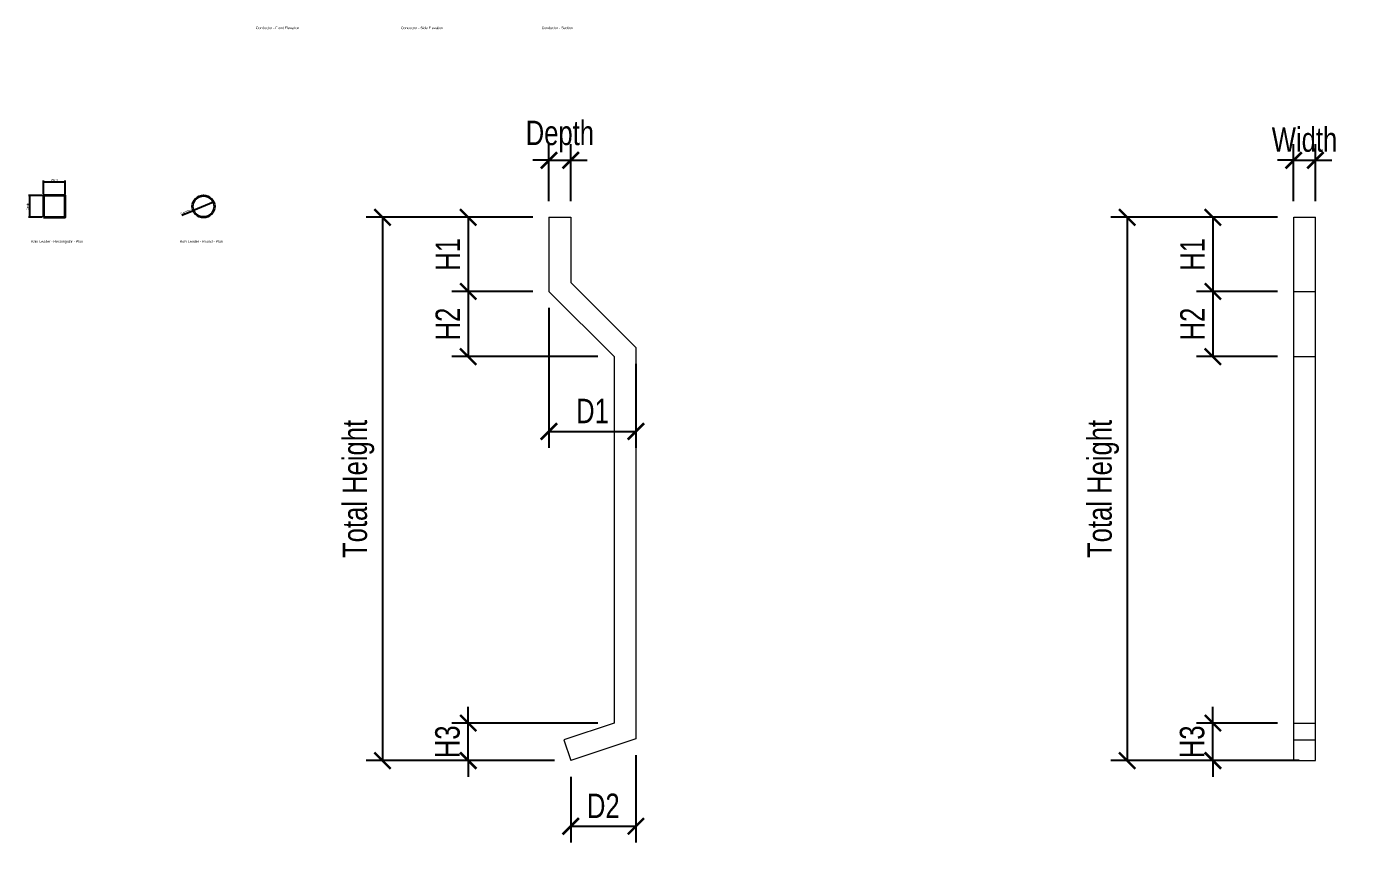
# Model space of a CAD drawing. Header units: inches. Extents: x 1550 to 1938, y 1113 to 1725.
# Drawn here: x 1666.7 to 1910.4, y 1257 to 1407.2 of the extents above; entities that cross this region are included whole.
import ezdxf
from ezdxf.enums import TextEntityAlignment as Align

# ---------------------------------------------------------------- set-up
doc = ezdxf.new("R2010")
doc.units = ezdxf.units.IN
doc.header["$LTSCALE"] = 4
doc.header["$MEASUREMENT"] = 0
doc.header["$PDMODE"] = 99
doc.header["$PDSIZE"] = 0.0625
doc.layers.get('Defpoints').update_dxf_attribs({"color": 121})
for name, color, linetype, lineweight in [('A-Anno-Dims', 211, 'Continuous', 25), ('G-Anno-Ttlb', 213, 'Continuous', 50), ('Thin', 150, 'Continuous', 18), ('Wide', 212, 'Continuous', 35)]:
    doc.layers.add(name, color=color, linetype=linetype, lineweight=lineweight)
doc.layers.add('G-Anno-Nplt', color=140, linetype='Continuous', lineweight=18, plot=False)
doc.styles.add('Arch-Dim', font='arial.ttf', dxfattribs={"width": 0.75})
doc.styles.add('RomanS', font='romans.shx')
doc.dimstyles.new('Aec-Arch-I-3', dxfattribs={"dimscale": 4, "dimtxt": 0.09375, "dimasz": 0.0625, "dimexe": 0.0625, "dimexo": 0.0625, "dimgap": 0.03125, "dimtad": 1, "dimdec": 4, "dimzin": 3, "dimdsep": 46, "dimlunit": 4, "dimtxsty": 'Arch-Dim', "dimblk": 'ARCHTICK', "dimcen": 0.09375, "dimclrd": 8, "dimclre": 8, "dimazin": 2, "dimtfac": 0.75, "dimtdec": 4, "dimtix": 1, "dimtmove": 1, "dimatfit": 2, "dimldrblk": 'OPEN90', "dimfxl": 1, "dimtolj": 1, "dimtzin": 0, "dimarcsym": 0})
doc.dimstyles.new('Aec-Arch-I-48', dxfattribs={"dimscale": 48, "dimtxt": 0.09375, "dimasz": 0.0625, "dimexe": 0.0625, "dimexo": 0.0625, "dimgap": 0.03125, "dimtad": 1, "dimdec": 4, "dimzin": 3, "dimdsep": 46, "dimlunit": 4, "dimtxsty": 'Arch-Dim', "dimblk": 'ARCHTICK', "dimcen": 0.09375, "dimazin": 2, "dimtfac": 0.75, "dimtdec": 4, "dimtix": 1, "dimtmove": 2, "dimatfit": 2, "dimfxl": 1, "dimtolj": 1, "dimtzin": 0, "dimarcsym": 0})

# ---------------------------------------------------------------- blocks, each defined once
blk = doc.blocks.new('Anno_Title_T2')
at = {"color": 0, "linetype": 'ByBlock', "lineweight": -2, "style": 'RomanS'}
blk.add_attdef('TITLE', (0, 0.5), '', height=1.25, dxfattribs=at)
blk.add_attdef('SCALE', text='', height=0.75, dxfattribs=at).set_placement((0, -0.5), align=Align.TOP_LEFT)
blk = doc.blocks.new('_ArchTick')
at = {"color": 0, "linetype": 'ByBlock', "const_width": 0.15}
blk.add_lwpolyline([(-0.5, -0.5), (0.5, 0.5)], dxfattribs=at)
blk = doc.blocks.new('*D330')
at = {"layer": 'A-Anno-Dims', "color": 8, "lineweight": -2, "transparency": 16777216}
for p, q in [((1669.8, 1376.35), (1669.8, 1378.9)), ((1669.8, 1378.65), (1673.8, 1378.65)), ((1673.8, 1376.35), (1673.8, 1378.9))]:
    blk.add_line(p, q, dxfattribs=at)
at = {"layer": 'Defpoints', "color": 0, "transparency": 16777216}
for p in [(1673.8, 1378.65), (1669.8, 1376.1), (1673.8, 1376.1)]:
    blk.add_point(p, dxfattribs=at)
at = {"layer": 'A-Anno-Dims', "color": 8, "lineweight": -2, "transparency": 16777216, "xscale": 0.25, "yscale": 0.25, "zscale": 0.25, "rotation": 180}
blk.add_blockref('_ArchTick', (1669.8, 1378.65), dxfattribs=at)
at = {"layer": 'A-Anno-Dims', "color": 8, "lineweight": -2, "transparency": 16777216, "xscale": 0.25, "yscale": 0.25, "zscale": 0.25}
blk.add_blockref('_ArchTick', (1673.8, 1378.65), dxfattribs=at)
at = {"layer": 'A-Anno-Dims', "color": 0, "transparency": 16777216, "insert": (1671.8, 1378.97), "char_height": 0.375, "attachment_point": 5, "style": 'Arch-Dim'}
blk.add_mtext('\\A1;Width', dxfattribs=at)
blk = doc.blocks.new('_Open90')
at = {"color": 0, "linetype": 'ByBlock', "lineweight": -2}
for p, q in [((0, 0), (-1, 0)), ((-0.5, 0.5), (0, 0)), ((0, 0), (-0.5, -0.5))]:
    blk.add_line(p, q, dxfattribs=at)
blk = doc.blocks.new('*D331')
at = {"layer": 'A-Anno-Dims', "color": 8, "lineweight": -2, "transparency": 16777216}
for p, q in [((1669.55, 1376.1), (1667.03, 1376.1)), ((1667.28, 1372.1), (1667.28, 1376.1)), ((1669.55, 1372.1), (1667.03, 1372.1))]:
    blk.add_line(p, q, dxfattribs=at)
at = {"layer": 'Defpoints', "color": 0, "transparency": 16777216}
for p in [(1667.28, 1376.1), (1669.8, 1376.1), (1669.8, 1372.1)]:
    blk.add_point(p, dxfattribs=at)
at = {"layer": 'A-Anno-Dims', "color": 8, "lineweight": -2, "transparency": 16777216, "xscale": 0.25, "yscale": 0.25, "zscale": 0.25}
for p, rotation in [((1667.28, 1376.1), 90), ((1667.28, 1372.1), 270)]:
    blk.add_blockref('_ArchTick', p, dxfattribs=dict(at, rotation=rotation))
at = {"layer": 'A-Anno-Dims', "color": 0, "transparency": 16777216, "insert": (1666.92, 1374.1), "char_height": 0.375, "attachment_point": 5, "rotation": 90, "style": 'Arch-Dim'}
blk.add_mtext('\\A1;Depth', dxfattribs=at)
blk = doc.blocks.new('*D332')
at = {"layer": 'A-Anno-Dims', "color": 8, "lineweight": -2, "transparency": 16777216}
for p in [(1701.09, 1374.86), (1695.24, 1372.48)]:
    blk.add_line(p, (1697.39, 1373.35), dxfattribs=at)
at = {"layer": 'Defpoints', "color": 0, "transparency": 16777216}
for p in [(1701.09, 1374.86), (1697.39, 1373.35)]:
    blk.add_point(p, dxfattribs=at)
at = {"layer": 'A-Anno-Dims', "color": 8, "lineweight": -2, "transparency": 16777216, "xscale": 0.25, "yscale": 0.25, "zscale": 0.25}
for p, rotation in [((1701.09, 1374.86), 202.1378588503888), ((1697.39, 1373.35), 22.13785885038882)]:
    blk.add_blockref('_ArchTick', p, dxfattribs=dict(at, rotation=rotation))
at = {"layer": 'A-Anno-Dims', "color": 0, "transparency": 16777216, "insert": (1695.96, 1373.11), "char_height": 0.375, "attachment_point": 5, "rotation": 22.1379, "style": 'Arch-Dim'}
blk.add_mtext('\\A1;Diameter', dxfattribs=at)
blk = doc.blocks.new('*D333')
at = {"layer": 'A-Anno-Dims', "color": 0, "lineweight": -2, "transparency": 16777216}
for p, q in [((1759.83, 1372.1), (1729.18, 1372.1)), ((1732.18, 1372.1), (1732.18, 1272.1)), ((1763.83, 1272.1), (1729.18, 1272.1))]:
    blk.add_line(p, q, dxfattribs=at)
at = {"layer": 'Defpoints', "color": 0, "transparency": 16777216}
for p in [(1762.83, 1372.1), (1732.18, 1272.1), (1766.83, 1272.1)]:
    blk.add_point(p, dxfattribs=at)
at = {"layer": 'A-Anno-Dims', "color": 0, "lineweight": -2, "transparency": 16777216, "xscale": 3, "yscale": 3, "zscale": 3}
for p, rotation in [((1732.18, 1372.1), 90), ((1732.18, 1272.1), 270)]:
    blk.add_blockref('_ArchTick', p, dxfattribs=dict(at, rotation=rotation))
at = {"layer": 'A-Anno-Dims', "color": 0, "transparency": 16777216, "insert": (1727.76, 1322.1), "char_height": 4.5, "attachment_point": 5, "rotation": 90, "style": 'Arch-Dim'}
blk.add_mtext('\\A1;Total Height', dxfattribs=at)
blk = doc.blocks.new('*D334')
at = {"layer": 'A-Anno-Dims', "color": 0, "lineweight": -2, "transparency": 16777216}
for p, q in [((1762.83, 1375.1), (1762.83, 1385.59)), ((1766.83, 1375.1), (1766.83, 1385.59)), ((1762.83, 1382.59), (1759.83, 1382.59)), ((1762.83, 1382.59), (1766.83, 1382.59)), ((1766.83, 1382.59), (1769.83, 1382.59))]:
    blk.add_line(p, q, dxfattribs=at)
at = {"layer": 'Defpoints', "color": 0, "transparency": 16777216}
for p in [(1766.83, 1382.59), (1762.83, 1372.1), (1766.83, 1372.1)]:
    blk.add_point(p, dxfattribs=at)
at = {"layer": 'A-Anno-Dims', "color": 0, "lineweight": -2, "transparency": 16777216, "xscale": 3, "yscale": 3, "zscale": 3}
blk.add_blockref('_ArchTick', (1762.83, 1382.59), dxfattribs=at)
at = {"layer": 'A-Anno-Dims', "color": 0, "lineweight": -2, "transparency": 16777216, "xscale": 3, "yscale": 3, "zscale": 3, "rotation": 180}
blk.add_blockref('_ArchTick', (1766.83, 1382.59), dxfattribs=at)
at = {"layer": 'A-Anno-Dims', "color": 0, "transparency": 16777216, "insert": (1764.83, 1386.96), "char_height": 4.5, "attachment_point": 5, "style": 'Arch-Dim'}
blk.add_mtext('\\A1;Depth', dxfattribs=at)
blk = doc.blocks.new('*D335')
at = {"layer": 'A-Anno-Dims', "color": 0, "lineweight": -2, "transparency": 16777216}
for p, q in [((1762.83, 1355.45), (1762.83, 1329.69)), ((1778.83, 1345.1), (1778.83, 1329.69)), ((1762.83, 1332.69), (1778.83, 1332.69))]:
    blk.add_line(p, q, dxfattribs=at)
at = {"layer": 'Defpoints', "color": 0, "transparency": 16777216}
for p in [(1762.83, 1358.45), (1778.83, 1348.1), (1778.83, 1332.69)]:
    blk.add_point(p, dxfattribs=at)
at = {"layer": 'A-Anno-Dims', "color": 0, "lineweight": -2, "transparency": 16777216, "xscale": 3, "yscale": 3, "zscale": 3, "rotation": 180}
blk.add_blockref('_ArchTick', (1762.83, 1332.69), dxfattribs=at)
at = {"layer": 'A-Anno-Dims', "color": 0, "lineweight": -2, "transparency": 16777216, "xscale": 3, "yscale": 3, "zscale": 3}
blk.add_blockref('_ArchTick', (1778.83, 1332.69), dxfattribs=at)
at = {"layer": 'A-Anno-Dims', "color": 0, "transparency": 16777216, "insert": (1770.83, 1336.45), "char_height": 4.5, "attachment_point": 5, "style": 'Arch-Dim'}
blk.add_mtext('\\A1;D1', dxfattribs=at)
blk = doc.blocks.new('*D336')
at = {"layer": 'A-Anno-Dims', "color": 0, "lineweight": -2, "transparency": 16777216}
for p, q in [((1759.83, 1372.1), (1744.96, 1372.1)), ((1747.96, 1372.1), (1747.96, 1358.45)), ((1759.83, 1358.45), (1744.96, 1358.45))]:
    blk.add_line(p, q, dxfattribs=at)
at = {"layer": 'Defpoints', "color": 0, "transparency": 16777216}
for p in [(1762.83, 1372.1), (1747.96, 1358.45), (1762.83, 1358.45)]:
    blk.add_point(p, dxfattribs=at)
at = {"layer": 'A-Anno-Dims', "color": 0, "lineweight": -2, "transparency": 16777216, "xscale": 3, "yscale": 3, "zscale": 3}
for p, rotation in [((1747.96, 1372.1), 90), ((1747.96, 1358.45), 270)]:
    blk.add_blockref('_ArchTick', p, dxfattribs=dict(at, rotation=rotation))
at = {"layer": 'A-Anno-Dims', "color": 0, "transparency": 16777216, "insert": (1744.2, 1365.28), "char_height": 4.5, "attachment_point": 5, "rotation": 90, "style": 'Arch-Dim'}
blk.add_mtext('\\A1;H1', dxfattribs=at)
blk = doc.blocks.new('*D337')
at = {"layer": 'A-Anno-Dims', "color": 0, "lineweight": -2, "transparency": 16777216}
for p, q in [((1759.83, 1358.45), (1744.96, 1358.45)), ((1747.96, 1358.45), (1747.96, 1346.45)), ((1771.83, 1346.45), (1744.96, 1346.45))]:
    blk.add_line(p, q, dxfattribs=at)
at = {"layer": 'Defpoints', "color": 0, "transparency": 16777216}
for p in [(1762.83, 1358.45), (1747.96, 1346.45), (1774.83, 1346.45)]:
    blk.add_point(p, dxfattribs=at)
at = {"layer": 'A-Anno-Dims', "color": 0, "lineweight": -2, "transparency": 16777216, "xscale": 3, "yscale": 3, "zscale": 3}
for p, rotation in [((1747.96, 1358.45), 90), ((1747.96, 1346.45), 270)]:
    blk.add_blockref('_ArchTick', p, dxfattribs=dict(at, rotation=rotation))
at = {"layer": 'A-Anno-Dims', "color": 0, "transparency": 16777216, "insert": (1744.2, 1352.45), "char_height": 4.5, "attachment_point": 5, "rotation": 90, "style": 'Arch-Dim'}
blk.add_mtext('\\A1;H2', dxfattribs=at)
blk = doc.blocks.new('*D338')
at = {"layer": 'A-Anno-Dims', "color": 0, "lineweight": -2, "transparency": 16777216}
for p, q in [((1747.96, 1278.99), (1747.96, 1281.99)), ((1771.83, 1278.99), (1744.96, 1278.99)), ((1747.96, 1272.1), (1747.96, 1278.99)), ((1763.83, 1272.1), (1744.96, 1272.1)), ((1747.96, 1272.1), (1747.96, 1269.1))]:
    blk.add_line(p, q, dxfattribs=at)
at = {"layer": 'Defpoints', "color": 0, "transparency": 16777216}
for p in [(1747.96, 1278.99), (1774.83, 1278.99), (1766.83, 1272.1)]:
    blk.add_point(p, dxfattribs=at)
at = {"layer": 'A-Anno-Dims', "color": 0, "lineweight": -2, "transparency": 16777216, "xscale": 3, "yscale": 3, "zscale": 3}
for p, rotation in [((1747.96, 1278.99), 270), ((1747.96, 1272.1), 90)]:
    blk.add_blockref('_ArchTick', p, dxfattribs=dict(at, rotation=rotation))
at = {"layer": 'A-Anno-Dims', "color": 0, "transparency": 16777216, "insert": (1744.16, 1275.55), "char_height": 4.5, "attachment_point": 5, "rotation": 90, "style": 'Arch-Dim'}
blk.add_mtext('\\A1;H3', dxfattribs=at)
blk = doc.blocks.new('*D339')
at = {"layer": 'A-Anno-Dims', "color": 0, "lineweight": -2, "transparency": 16777216}
for p, q in [((1778.83, 1273.1), (1778.83, 1257.01)), ((1766.83, 1269.1), (1766.83, 1257.01)), ((1766.83, 1260.01), (1778.83, 1260.01))]:
    blk.add_line(p, q, dxfattribs=at)
at = {"layer": 'Defpoints', "color": 0, "transparency": 16777216}
for p in [(1778.83, 1276.1), (1766.83, 1272.1), (1778.83, 1260.01)]:
    blk.add_point(p, dxfattribs=at)
at = {"layer": 'A-Anno-Dims', "color": 0, "lineweight": -2, "transparency": 16777216, "xscale": 3, "yscale": 3, "zscale": 3, "rotation": 180}
blk.add_blockref('_ArchTick', (1766.83, 1260.01), dxfattribs=at)
at = {"layer": 'A-Anno-Dims', "color": 0, "lineweight": -2, "transparency": 16777216, "xscale": 3, "yscale": 3, "zscale": 3}
blk.add_blockref('_ArchTick', (1778.83, 1260.01), dxfattribs=at)
at = {"layer": 'A-Anno-Dims', "color": 0, "transparency": 16777216, "insert": (1772.83, 1263.77), "char_height": 4.5, "attachment_point": 5, "style": 'Arch-Dim'}
blk.add_mtext('\\A1;D2', dxfattribs=at)
blk = doc.blocks.new('*D341')
at = {"layer": 'A-Anno-Dims', "color": 0, "lineweight": -2, "transparency": 16777216}
for p, q in [((1896.9, 1372.1), (1866.25, 1372.1)), ((1869.25, 1372.1), (1869.25, 1272.1)), ((1900.9, 1272.1), (1866.25, 1272.1))]:
    blk.add_line(p, q, dxfattribs=at)
at = {"layer": 'Defpoints', "color": 0, "transparency": 16777216}
for p in [(1899.9, 1372.1), (1869.25, 1272.1), (1903.9, 1272.1)]:
    blk.add_point(p, dxfattribs=at)
at = {"layer": 'A-Anno-Dims', "color": 0, "lineweight": -2, "transparency": 16777216, "xscale": 3, "yscale": 3, "zscale": 3}
for p, rotation in [((1869.25, 1372.1), 90), ((1869.25, 1272.1), 270)]:
    blk.add_blockref('_ArchTick', p, dxfattribs=dict(at, rotation=rotation))
at = {"layer": 'A-Anno-Dims', "color": 0, "transparency": 16777216, "insert": (1864.84, 1322.1), "char_height": 4.5, "attachment_point": 5, "rotation": 90, "style": 'Arch-Dim'}
blk.add_mtext('\\A1;Total Height', dxfattribs=at)
blk = doc.blocks.new('*D342')
at = {"layer": 'A-Anno-Dims', "color": 0, "lineweight": -2, "transparency": 16777216}
for p, q in [((1899.9, 1375.1), (1899.9, 1385.59)), ((1903.9, 1375.1), (1903.9, 1385.59)), ((1899.9, 1382.59), (1896.9, 1382.59)), ((1899.9, 1382.59), (1903.9, 1382.59)), ((1903.9, 1382.59), (1906.9, 1382.59))]:
    blk.add_line(p, q, dxfattribs=at)
at = {"layer": 'Defpoints', "color": 0, "transparency": 16777216}
for p in [(1903.9, 1382.59), (1899.9, 1372.1), (1903.9, 1372.1)]:
    blk.add_point(p, dxfattribs=at)
at = {"layer": 'A-Anno-Dims', "color": 0, "lineweight": -2, "transparency": 16777216, "xscale": 3, "yscale": 3, "zscale": 3}
blk.add_blockref('_ArchTick', (1899.9, 1382.59), dxfattribs=at)
at = {"layer": 'A-Anno-Dims', "color": 0, "lineweight": -2, "transparency": 16777216, "xscale": 3, "yscale": 3, "zscale": 3, "rotation": 180}
blk.add_blockref('_ArchTick', (1903.9, 1382.59), dxfattribs=at)
at = {"layer": 'A-Anno-Dims', "color": 0, "transparency": 16777216, "insert": (1901.9, 1386.38), "char_height": 4.5, "attachment_point": 5, "style": 'Arch-Dim'}
blk.add_mtext('\\A1;Width', dxfattribs=at)
blk = doc.blocks.new('*D340')
at = {"layer": 'A-Anno-Dims', "color": 0, "lineweight": -2, "transparency": 16777216}
for p, q in [((1896.9, 1372.1), (1882.03, 1372.1)), ((1885.03, 1372.1), (1885.03, 1358.45)), ((1896.9, 1358.45), (1882.03, 1358.45))]:
    blk.add_line(p, q, dxfattribs=at)
at = {"layer": 'Defpoints', "color": 0, "transparency": 16777216}
for p in [(1899.9, 1372.1), (1885.03, 1358.45), (1899.9, 1358.45)]:
    blk.add_point(p, dxfattribs=at)
at = {"layer": 'A-Anno-Dims', "color": 0, "lineweight": -2, "transparency": 16777216, "xscale": 3, "yscale": 3, "zscale": 3}
for p, rotation in [((1885.03, 1372.1), 90), ((1885.03, 1358.45), 270)]:
    blk.add_blockref('_ArchTick', p, dxfattribs=dict(at, rotation=rotation))
at = {"layer": 'A-Anno-Dims', "color": 0, "transparency": 16777216, "insert": (1881.27, 1365.28), "char_height": 4.5, "attachment_point": 5, "rotation": 90, "style": 'Arch-Dim'}
blk.add_mtext('\\A1;H1', dxfattribs=at)
blk = doc.blocks.new('*D343')
at = {"layer": 'A-Anno-Dims', "color": 0, "lineweight": -2, "transparency": 16777216}
for p, q in [((1896.9, 1358.45), (1882.03, 1358.45)), ((1885.03, 1358.45), (1885.03, 1346.45)), ((1896.9, 1346.45), (1882.03, 1346.45))]:
    blk.add_line(p, q, dxfattribs=at)
at = {"layer": 'Defpoints', "color": 0, "transparency": 16777216}
for p in [(1899.9, 1358.45), (1885.03, 1346.45), (1899.9, 1346.45)]:
    blk.add_point(p, dxfattribs=at)
at = {"layer": 'A-Anno-Dims', "color": 0, "lineweight": -2, "transparency": 16777216, "xscale": 3, "yscale": 3, "zscale": 3}
for p, rotation in [((1885.03, 1358.45), 90), ((1885.03, 1346.45), 270)]:
    blk.add_blockref('_ArchTick', p, dxfattribs=dict(at, rotation=rotation))
at = {"layer": 'A-Anno-Dims', "color": 0, "transparency": 16777216, "insert": (1881.27, 1352.45), "char_height": 4.5, "attachment_point": 5, "rotation": 90, "style": 'Arch-Dim'}
blk.add_mtext('\\A1;H2', dxfattribs=at)
blk = doc.blocks.new('*D344')
at = {"layer": 'A-Anno-Dims', "color": 0, "lineweight": -2, "transparency": 16777216}
for p, q in [((1885.03, 1278.99), (1885.03, 1281.99)), ((1896.9, 1278.99), (1882.03, 1278.99)), ((1885.03, 1272.1), (1885.03, 1278.99)), ((1900.9, 1272.1), (1882.03, 1272.1)), ((1885.03, 1272.1), (1885.03, 1269.1))]:
    blk.add_line(p, q, dxfattribs=at)
at = {"layer": 'Defpoints', "color": 0, "transparency": 16777216}
for p in [(1885.03, 1278.99), (1899.9, 1278.99), (1903.9, 1272.1)]:
    blk.add_point(p, dxfattribs=at)
at = {"layer": 'A-Anno-Dims', "color": 0, "lineweight": -2, "transparency": 16777216, "xscale": 3, "yscale": 3, "zscale": 3}
for p, rotation in [((1885.03, 1278.99), 270), ((1885.03, 1272.1), 90)]:
    blk.add_blockref('_ArchTick', p, dxfattribs=dict(at, rotation=rotation))
at = {"layer": 'A-Anno-Dims', "color": 0, "transparency": 16777216, "insert": (1881.23, 1275.55), "char_height": 4.5, "attachment_point": 5, "rotation": 90, "style": 'Arch-Dim'}
blk.add_mtext('\\A1;H3', dxfattribs=at)

msp = doc.modelspace()

# ---------------------------------------------------------------- linework, layer by layer
at = {"layer": 'G-Anno-Nplt'}
msp.add_point((1671.80222, 1376.10419), dxfattribs=at)
at = {"layer": 'Thin'}
for points in [[(1762.82634, 1372.10419), (1762.82634, 1358.44733), (1774.82634, 1346.44733), (1774.82634, 1278.98722), (1765.56142, 1275.89892)], [(1762.82634, 1372.10419), (1766.82634, 1372.10419)], [(1766.82634, 1372.10419), (1766.82634, 1360.10419), (1778.82634, 1348.10419), (1778.82634, 1276.10419), (1766.82634, 1272.10419)], [(1899.90475, 1272.10419), (1899.90475, 1372.10419)], [(1899.90475, 1372.10419), (1903.90475, 1372.10419)], [(1903.90475, 1272.10419), (1903.90475, 1372.10419)], [(1899.90475, 1358.44733), (1903.90475, 1358.44733)], [(1899.90475, 1346.44733), (1903.90475, 1346.44733)], [(1899.90475, 1278.98722), (1903.90475, 1278.98722)], [(1765.56142, 1275.89892), (1766.82634, 1272.10419)], [(1899.90475, 1275.89892), (1903.90475, 1275.89892)], [(1899.90475, 1272.10419), (1903.90475, 1272.10419)]]:
    msp.add_lwpolyline(points, dxfattribs=at)
at = {"layer": 'Wide'}
msp.add_lwpolyline([(1669.80222, 1372.10419), (1673.80222, 1372.10419), (1673.80222, 1376.10419), (1669.80222, 1376.10419)], close=True, dxfattribs=at)
msp.add_circle((1699.24053, 1374.10419), 2, dxfattribs=at)

# ---------------------------------------------------------------- block references
at = {"layer": 'G-Anno-Ttlb'}
ref = msp.add_blockref('Anno_Title_T2', (1708.87395, 1406.5446), dxfattribs=dict(at, xscale=0.375, yscale=0.375, zscale=0.375))
ref.add_attrib('TITLE', 'Conductor - Front Elevation', (1708.87395, 1406.7321), dxfattribs={"layer": '0', "color": 0, "linetype": 'ByBlock', "lineweight": -2, "height": 0.46875, "style": 'Arch-Dim'})
ref = msp.add_blockref('Anno_Title_T2', (1735.56852, 1406.5446), dxfattribs=dict(at, xscale=0.375, yscale=0.375, zscale=0.375))
ref.add_attrib('TITLE', 'Conductor - Side Elevation', (1735.56852, 1406.7321), dxfattribs={"layer": '0', "color": 0, "linetype": 'ByBlock', "lineweight": -2, "height": 0.46875, "style": 'Arch-Dim'})
ref = msp.add_blockref('Anno_Title_T2', (1761.48257, 1406.5446), dxfattribs=dict(at, xscale=0.375, yscale=0.375, zscale=0.375))
ref.add_attrib('TITLE', 'Conductor - Section', (1761.48257, 1406.7321), dxfattribs={"layer": '0', "color": 0, "linetype": 'ByBlock', "lineweight": -2, "height": 0.46875, "style": 'Arch-Dim'})
ref = msp.add_blockref('Anno_Title_T2', (1667.47993, 1367.22585), dxfattribs=dict(at, xscale=0.375, yscale=0.375, zscale=0.375))
ref.add_attrib('TITLE', 'Rain Leader - Rectangular - Plan', (1667.47993, 1367.41335), dxfattribs={"layer": '0', "color": 0, "linetype": 'ByBlock', "lineweight": -2, "height": 0.46875, "style": 'Arch-Dim'})
ref = msp.add_blockref('Anno_Title_T2', (1694.83382, 1367.22585), dxfattribs=dict(at, xscale=0.375, yscale=0.375, zscale=0.375))
ref.add_attrib('TITLE', 'Rain Leader - Round - Plan', (1694.83382, 1367.41335), dxfattribs={"layer": '0', "color": 0, "linetype": 'ByBlock', "lineweight": -2, "height": 0.46875, "style": 'Arch-Dim'})

# ---------------------------------------------------------------- dimensions: what is measured, and where the dimension line sits
at = {"layer": 'A-Anno-Dims'}
for base, p1, p2, text, dimstyle, picture, middle in [((1766.82634, 1382.58864), (1762.82634, 1372.10419), (1766.82634, 1372.10419), 'Depth', 'Aec-Arch-I-48', '*D334', (1764.82634, 1386.9633)), ((1903.90475, 1382.58864), (1899.90475, 1372.10419), (1903.90475, 1372.10419), 'Width', 'Aec-Arch-I-48', '*D342', (1901.90475, 1386.37548)), ((1673.80222, 1378.65428), (1669.80222, 1376.10419), (1673.80222, 1376.10419), 'Width', 'Aec-Arch-I-3', '*D330', (1671.80222, 1378.96985)), ((1778.82634, 1332.68875), (1762.82634, 1358.44733), (1778.82634, 1348.10419), 'D1', 'Aec-Arch-I-48', '*D335', (1770.82634, 1336.44796)), ((1778.82634, 1260.01394), (1766.82634, 1272.10419), (1778.82634, 1276.10419), 'D2', 'Aec-Arch-I-48', '*D339', (1772.82634, 1263.77315))]:
    dim = msp.add_linear_dim(base=base, p1=p1, p2=p2, text=text, dimstyle=dimstyle, dxfattribs=at)
    dim.commit()
    dim.dimension.update_dxf_attribs({"geometry": picture, "text_midpoint": middle})
for base, p1, p2, text, dimstyle, picture, middle in [((1667.27999, 1376.10419), (1669.80222, 1372.10419), (1669.80222, 1376.10419), 'Depth', 'Aec-Arch-I-3', '*D331', (1666.91543, 1374.10419)), ((1732.17506, 1272.10419), (1762.82634, 1372.10419), (1766.82634, 1272.10419), 'Total Height', 'Aec-Arch-I-48', '*D333', (1727.76357, 1322.10419)), ((1747.95509, 1358.44733), (1762.82634, 1372.10419), (1762.82634, 1358.44733), 'H1', 'Aec-Arch-I-48', '*D336', (1744.19589, 1365.27576)), ((1869.25348, 1272.10419), (1899.90475, 1372.10419), (1903.90475, 1272.10419), 'Total Height', 'Aec-Arch-I-48', '*D341', (1864.84199, 1322.10419)), ((1885.03351, 1358.44733), (1899.90475, 1372.10419), (1899.90475, 1358.44733), 'H1', 'Aec-Arch-I-48', '*D340', (1881.2743, 1365.27576)), ((1747.95509, 1346.44733), (1762.82634, 1358.44733), (1774.82634, 1346.44733), 'H2', 'Aec-Arch-I-48', '*D337', (1744.19589, 1352.44733)), ((1885.03351, 1346.44733), (1899.90475, 1358.44733), (1899.90475, 1346.44733), 'H2', 'Aec-Arch-I-48', '*D343', (1881.2743, 1352.44733)), ((1747.95509, 1278.98722), (1766.82634, 1272.10419), (1774.82634, 1278.98722), 'H3', 'Aec-Arch-I-48', '*D338', (1744.15598, 1275.54571)), ((1885.03351, 1278.98722), (1903.90475, 1272.10419), (1899.90475, 1278.98722), 'H3', 'Aec-Arch-I-48', '*D344', (1881.2344, 1275.54571))]:
    dim = msp.add_linear_dim(base=base, p1=p1, p2=p2, angle=90, text=text, dimstyle=dimstyle, dxfattribs=at)
    dim.commit()
    dim.dimension.update_dxf_attribs({"geometry": picture, "text_midpoint": middle})
dim = msp.add_diameter_dim_2p(p1=(1701.09309, 1374.85786), p2=(1697.38797, 1373.35051), text='Diameter', dimstyle='Aec-Arch-I-3', dxfattribs=at)
dim.commit()
dim.dimension.update_dxf_attribs({"geometry": '*D332', "text_midpoint": (1696.08241, 1372.81938), "dimtype": 163})

doc.saveas('drawing.dxf')
